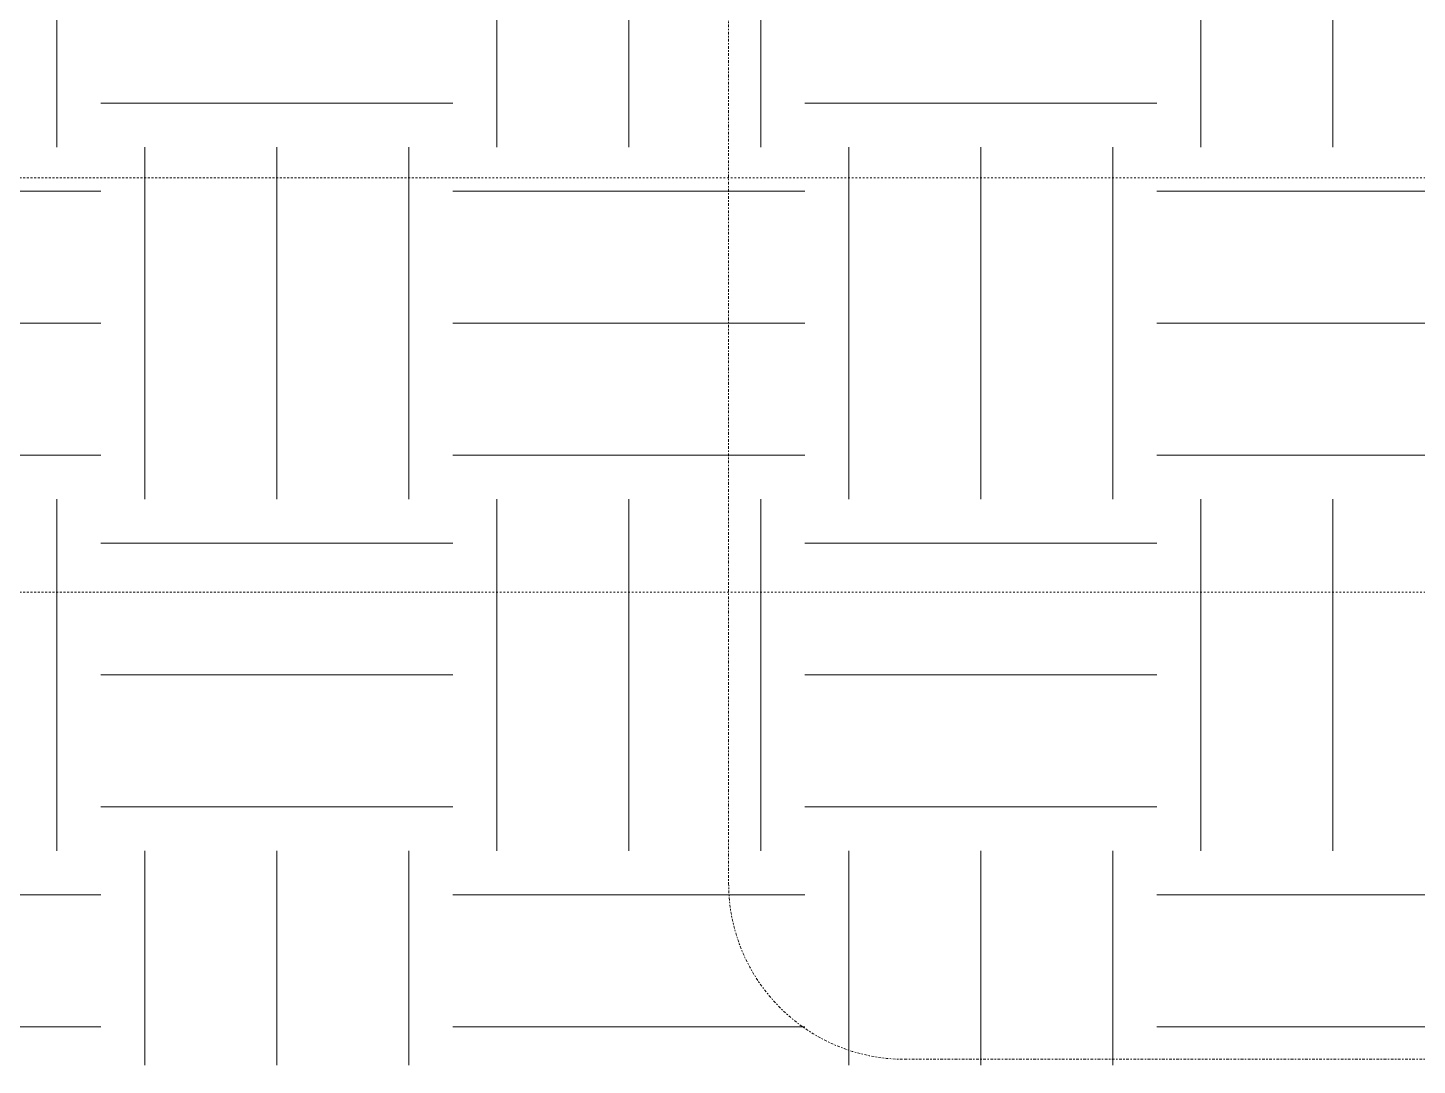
# Model space of a CAD drawing. Header units: inches. Extents: x 9594 to 15314, y -314 to 660.
# Drawn here: x 13422.7 to 13517.5, y -238.8 to -168 of the extents above; entities that cross this region are included whole.
import ezdxf

# ---------------------------------------------------------------- set-up
doc = ezdxf.new("R2010")
doc.units = ezdxf.units.IN
doc.header["$MEASUREMENT"] = 0
doc.linetypes.add('Aligning Line 1_8_', pattern=[0.25, 0.125, -0.125])
doc.linetypes.add('Dash Dot 3_16_', pattern=[0.3125, 0.1875, -0.0625, 0, -0.0625])
for name, color, linetype, lineweight in [('0-5', 50, 'Continuous', 5), ('A-ANNO-SYMB-1', 150, 'Dash Dot 3_16_', 9), ('C-TOPO', 7, 'Continuous', 9), ('G-ANNO-SYMB', 111, 'Aligning Line 1_8_', 9), ('G-ANNO-SYMB-1', 147, 'Aligning Line 1_8_', 9)]:
    doc.layers.add(name, color=color, linetype=linetype, lineweight=lineweight)

# ---------------------------------------------------------------- blocks, each defined once
blk = doc.blocks.new('CTR  - Topography_rvt-2-BUILDING SECTION - NORTH_SOUTH AT ELEVATOR AND COURTYARD - LOOKING EAST')
at = {"layer": 'C-TOPO'}
h = blk.add_hatch(dxfattribs=at)
h.set_pattern_fill('FP_53', color=256, style=0, pattern_type=2)
h.set_pattern_definition([(0, (-3012.324, 138.832), (24, 24), [24, -24]), (0, (-3012.324, 147.832), (24, 24), [24, -24]), (0, (-3012.324, 156.832), (24, 24), [24, -24]), (90, (-3009.324, 159.832), (-24, 24), [24, -24]), (90, (-3000.324, 159.832), (-24, 24), [24, -24]), (90, (-2991.324, 159.832), (-24, 24), [24, -24])])
h.paths.add_polyline_path([(-3604.652, -238.763), (-3599.324, -238.763), (-3599.324, -166.006), (-3819.324, -166.006), (-3819.324, -168), (-3813.324, -168), (-3813.324, -180), (-3825.324, -180), (-3825.324, -238.763), (-3613.53, -238.763)], flags=0)
blk = doc.blocks.new('CTR - 1st Phase -Stairs _ Elevators_rvt-2-BUILDING SECTION - NORTH_SOUTH AT ELEVATOR AND COURTYARD - LOOKING EAST')
at = {"layer": 'G-ANNO-SYMB-1'}
blk.add_line((-1926.869, -206.492), (-4071.964, -206.492), dxfattribs=at)

msp = doc.modelspace()

# ---------------------------------------------------------------- linework, layer by layer
at = {"layer": 'A-ANNO-SYMB-1'}
for p, q in [((13470.497, 460.607), (13470.497, -226.358)), ((13482.497, -238.358), (13542.78, -238.358))]:
    msp.add_line(p, q, dxfattribs=at)
msp.add_arc((13482.497, -226.358), 12, 180, 270, dxfattribs=at)
at = {"layer": 'G-ANNO-SYMB'}
msp.add_line((15193.023, -178.239), (13047.847, -178.239), dxfattribs=at)

# ---------------------------------------------------------------- block references
at = {"layer": '0-5'}
for name in ['CTR - 1st Phase -Stairs _ Elevators_rvt-2-BUILDING SECTION - NORTH_SOUTH AT ELEVATOR AND COURTYARD - LOOKING EAST', 'CTR  - Topography_rvt-2-BUILDING SECTION - NORTH_SOUTH AT ELEVATOR AND COURTYARD - LOOKING EAST']:
    msp.add_blockref(name, (17119.892, 0), dxfattribs=at)

doc.saveas('drawing.dxf')
